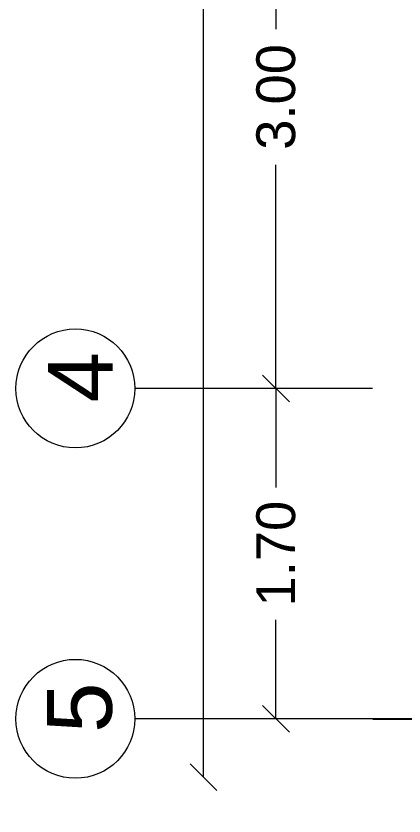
# Model space of a CAD drawing. Header units: metres. Extents: x -355 to 973, y -73 to 238.
# Drawn here: x 509.159 to 511.158, y 210.135 to 214.251 of the extents above; entities that cross this region are included whole.
import ezdxf

# ---------------------------------------------------------------- set-up
doc = ezdxf.new("R2010")
doc.units = ezdxf.units.M
doc.header["$LTSCALE"] = 3
doc.header["$MEASUREMENT"] = 0
doc.layers.add('05', color=21, linetype='Continuous', lineweight=5)
doc.layers.add('khatchin', color=7, linetype='Continuous')
doc.styles.get("Standard").update_dxf_attribs({"font": 'arial.ttf'})
doc.dimstyles.new('ahmad', dxfattribs={"dimtxt": 0.2, "dimasz": 0.1375, "dimexe": 0, "dimexo": 0.0625, "dimgap": 0.09, "dimtad": 0, "dimzin": 0, "dimdsep": 46, "dimtxsty": 'Standard', "dimblk": 'OBLIQUE', "dimcen": 0.09, "dimclrd": 245, "dimclrt": 61, "dimadec": 0, "dimazin": 0, "dimtfac": 1, "dimtofl": 0, "dimtmove": 0, "dimatfit": 3, "dimldrblk": 'OBLIQUE', "dimfxl": 0, "dimfxlon": 1, "dimtolj": 1, "dimtzin": 0, "dimlwd": 13, "dimarcsym": 0})

# ---------------------------------------------------------------- blocks, each defined once
blk = doc.blocks.new('xdvxzdcv')
at = {"layer": 'khatchin'}
blk.add_hatch(color=203, dxfattribs=at).paths.add_polyline_path([(77.5751, 50.386), (77.5751, 49.986), (78.1751, 49.986), (78.1751, 50.386)])
blk.add_hatch(color=203, dxfattribs=at).paths.add_polyline_path([(77.5751, 50.386), (77.5751, 49.986), (78.1751, 49.986), (78.1751, 50.386)])
at = {"layer": 'khatchin', "color": 203}
for p, q in [((77.8751, 50.686), (77.8751, 49.686)), ((77.3751, 50.186), (78.3751, 50.186))]:
    blk.add_line(p, q, dxfattribs=at)
blk.add_lwpolyline([(77.5751, 50.386), (77.5751, 49.986), (78.1751, 49.986), (78.1751, 50.386), (77.5751, 50.386)], dxfattribs=at)
blk.add_lwpolyline([(77.5751, 50.386), (77.5751, 49.986), (78.1751, 49.986), (78.1751, 50.386), (77.5751, 50.386)], dxfattribs=at)
blk = doc.blocks.new('_Oblique')
at = {"color": 0, "linetype": 'ByBlock', "lineweight": -2}
blk.add_line((-0.5, -0.5), (0.5, 0.5), dxfattribs=at)
blk = doc.blocks.new('*D269')
at = {"layer": 'Defpoints', "color": 0, "transparency": 16777216}
for p in [(510.7983, 215.3348), (510.4983, 212.3348), (510.7983, 212.3348)]:
    blk.add_point(p, dxfattribs=at)
at = {"layer": 'khatchin', "color": 245, "lineweight": 13, "transparency": 16777216}
for p, q in [((510.4983, 215.3348), (510.4983, 214.1842)), ((510.4983, 212.3348), (510.4983, 213.4855))]:
    blk.add_line(p, q, dxfattribs=at)
at = {"layer": 'khatchin', "color": 245, "lineweight": 13, "transparency": 16777216, "xscale": 0.1375, "yscale": 0.1375, "zscale": 0.1375}
for p, rotation in [((510.4983, 215.3348), 90), ((510.4983, 212.3348), 270)]:
    blk.add_blockref('_Oblique', p, dxfattribs=dict(at, rotation=rotation))
at = {"layer": 'khatchin', "color": 61, "transparency": 16777216, "insert": (510.4983, 213.8348), "char_height": 0.2, "attachment_point": 5, "rotation": 90}
blk.add_mtext('\\A1;3.00', dxfattribs=at)
blk = doc.blocks.new('*D262')
at = {"layer": 'Defpoints', "color": 0, "transparency": 16777216}
for p in [(510.9951, 212.3348), (510.4983, 210.6348), (510.9966, 210.6348)]:
    blk.add_point(p, dxfattribs=at)
at = {"layer": 'khatchin', "color": 245, "lineweight": 13, "transparency": 16777216}
for p, q in [((510.4983, 212.3348), (510.4983, 211.8248)), ((510.4983, 210.6348), (510.4983, 211.1448))]:
    blk.add_line(p, q, dxfattribs=at)
at = {"layer": 'khatchin', "color": 245, "lineweight": 13, "transparency": 16777216, "xscale": 0.1375, "yscale": 0.1375, "zscale": 0.1375}
for p, rotation in [((510.4983, 212.3348), 90), ((510.4983, 210.6348), 270)]:
    blk.add_blockref('_Oblique', p, dxfattribs=dict(at, rotation=rotation))
at = {"layer": 'khatchin', "color": 61, "transparency": 16777216, "insert": (510.4983, 211.4848), "char_height": 0.2, "attachment_point": 5, "rotation": 90}
blk.add_mtext('\\A1;1.70', dxfattribs=at)
blk = doc.blocks.new('*D263')
at = {"layer": 'Defpoints', "color": 0, "transparency": 16777216}
for p in [(510.1241, 224.3348), (511.2016, 224.3348), (511.2016, 210.3348)]:
    blk.add_point(p, dxfattribs=at)
at = {"layer": 'khatchin', "color": 245, "lineweight": 13, "transparency": 16777216}
for p, q in [((510.1241, 224.3348), (510.1241, 217.7525)), ((510.1241, 210.3348), (510.1241, 216.9171))]:
    blk.add_line(p, q, dxfattribs=at)
at = {"layer": 'khatchin', "color": 245, "lineweight": 13, "transparency": 16777216, "xscale": 0.1375, "yscale": 0.1375, "zscale": 0.1375}
for p, rotation in [((510.1241, 224.3348), 90), ((510.1241, 210.3348), 270)]:
    blk.add_blockref('_Oblique', p, dxfattribs=dict(at, rotation=rotation))
at = {"layer": 'khatchin', "color": 61, "transparency": 16777216, "insert": (510.1241, 217.3348), "char_height": 0.2, "attachment_point": 5, "rotation": 90}
blk.add_mtext('\\A1;14.00', dxfattribs=at)

msp = doc.modelspace()

# ---------------------------------------------------------------- linework, layer by layer
at = {"layer": '05', "lineweight": 9}
for p, q in [((510.9951, 212.3348), (509.7708, 212.3348)), ((510.9951, 210.6348), (509.7708, 210.6348))]:
    msp.add_line(p, q, dxfattribs=at)
for centre in [(509.4648, 212.3348), (509.4648, 210.6348)]:
    msp.add_circle(centre, 0.306, dxfattribs=at)

# ---------------------------------------------------------------- block references
at = {"layer": 'khatchin', "rotation": 90}
msp.add_blockref('xdvxzdcv', (561.6826, 132.7598), dxfattribs=at)

# ---------------------------------------------------------------- texts
at = {"layer": '05', "lineweight": 9, "char_height": 0.3338, "width": 2.976737, "attachment_point": 7, "rotation": 90}
for s, insert in [('4', (509.6576, 212.2626)), ('5', (509.6576, 210.5626))]:
    msp.add_mtext(s, dxfattribs=dict(at, insert=insert))

# ---------------------------------------------------------------- dimensions: what is measured, and where the dimension line sits
at = {"layer": 'khatchin'}
for base, p1, p2, picture, middle in [((510.1241, 224.3348), (511.2016, 210.3348), (511.2016, 224.3348), '*D263', (510.1241, 217.3348)), ((510.4983, 212.3348), (510.7983, 215.3348), (510.7983, 212.3348), '*D269', (510.4983, 213.8348)), ((510.4983, 210.6348), (510.9951, 212.3348), (510.9966, 210.6348), '*D262', (510.4983, 211.4848))]:
    dim = msp.add_linear_dim(base=base, p1=p1, p2=p2, angle=90, dimstyle='ahmad', dxfattribs=at)
    dim.commit()
    dim.dimension.update_dxf_attribs({"geometry": picture, "text_midpoint": middle})

doc.saveas('drawing.dxf')
